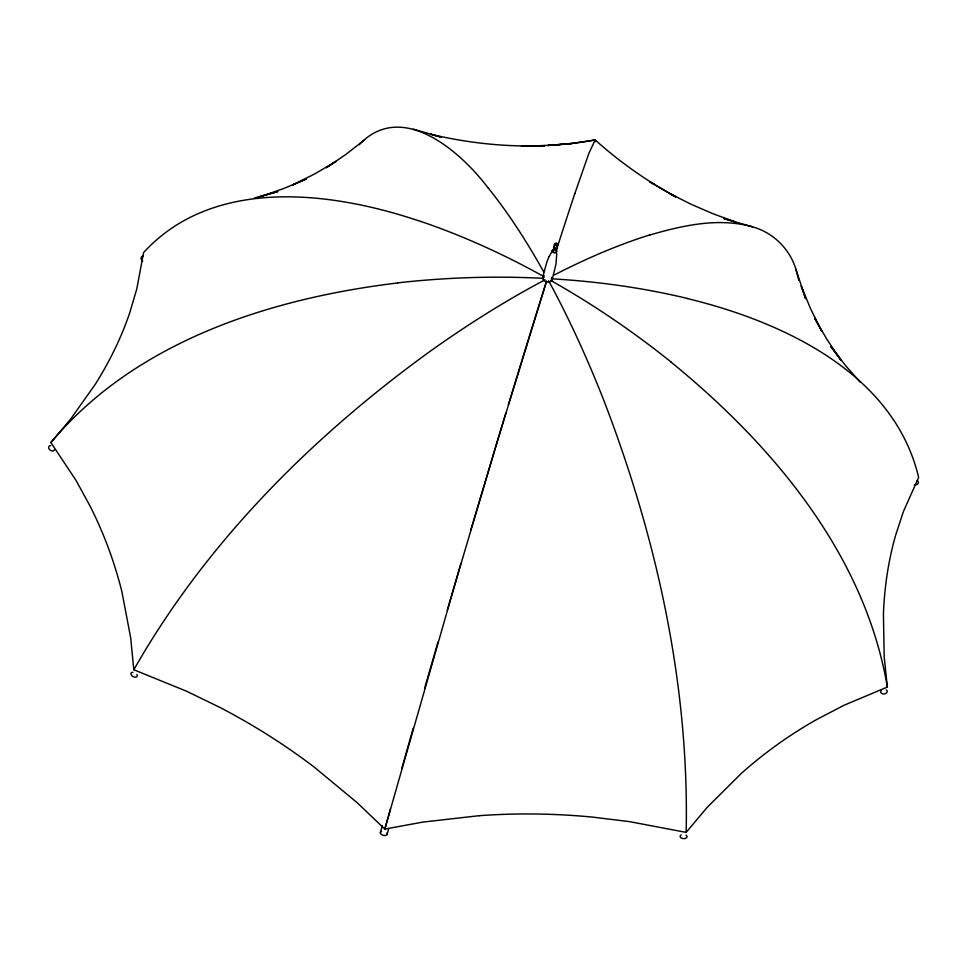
<?xml version="1.0" encoding="UTF-8"?>
<svg xmlns="http://www.w3.org/2000/svg" width="967" height="967" viewBox="0 0 967 967"><rect width="100%" height="100%" fill="white"/><g stroke="black" fill="none" stroke-linecap="round" stroke-linejoin="round"><path stroke-width="1.45" d="M479.318 815.677A828.066 738.703 73 0 1 591.828 817.03L629.42 821.624L686.159 832.382C689.302 684.793 656.69 537.93 603.928 400.689A515.302 171.497 75.9 0 0 548.627 280.805M556.762 253.705L555.965 264.184L552.109 279.838M595.503 141.641L595.188 139.937C570.856 144.421 546.137 145.92 521.431 146.126L544.808 145.642M380.369 832.647L382.316 825.6M387.211 834.062L388.746 828.598M390.487 808.871L384.818 829.082L422.784 822.095L479.318 815.677M401.825 768.451L413.223 728.187M424.682 688.093L438.003 641.955M447.286 610.032L497.292 441.351L546.524 281.349M460.933 563.338L384.818 829.082L357.246 802.755L314.009 766.94A825.274 723.28 -39.2 0 0 220.198 707.578L186.595 691.224L133.809 669.756L130.666 637.724L121.927 591.84A731.245 546.826 -17.8 0 0 90.56 507.01L76.139 480.599L50.9 442.548C135.634 341.061 270.615 298.332 397.558 282.968M470.724 530.194L505.801 413.223M508.364 404.798L510.902 396.47A517.14 10.77 -73.7 0 1 546.585 281.131M574.785 193.69L588.988 153.064L595.188 139.937C619.654 161.997 646.802 180.95 675.655 196.809L669.986 193.618L690.958 204.206L712.8 213.671L735.5 221.987L723.679 218.554L752.507 226.846C773.044 232.431 789.785 248.93 795.914 269.273L805.632 298.718L801.232 286.075L810.551 308.666L821.66 331.101L814.589 318.095L826.99 339.477L841.205 360.582L830.834 346.549L846.089 366.203L860.304 382.267M549.256 256.497L551.347 252.544A105.826 76.417 21.1 0 0 552.326 250.501L552.931 250.731L554.599 247.201M133.809 669.756C206.358 542.088 312.776 436.057 431.185 350.55A514.915 188.553 -42.8 0 1 545.086 279.789M686.159 832.382L707.24 807.3L741.06 773.648A746.125 566.819 48.9 0 1 816.499 719.617L843.961 705.294L887.355 687.066L884.189 656.883L883.427 613.876A606.925 409.851 36.2 0 1 895.551 535.476L903.42 511.495L918.65 477.408C893.871 372.851 782.17 321.552 687.452 298.561M50.9 442.548L70.518 419.279L95.407 384.092A592.566 396.24 -5.7 0 0 129.735 312.825L136.818 288.807L143.575 252.568C213.695 175.97 332.684 191.478 420.718 221.491M359.192 144.736C402.018 99.19 461.489 152.399 488.42 188.36M364.74 139.683L345.606 154.635L326.29 167.702L335.984 161.416L314.916 173.806L292.517 185.048L306.418 178.955L283.851 188.468L260.05 196.736L277.916 191.539L254.394 197.969M649.969 234.957C682.835 225.432 718.711 217.297 752.507 226.846M571.666 143.491L547.721 145.497M595.188 139.937L570.941 143.672L548.458 145.437M544.759 145.642C506.49 147.189 468.113 143.152 430.883 134.256L441.411 137.254L413.235 129.131M556.4 244.276C552.024 242.814 554.587 251.347 556.521 247.709M543.913 277.469L542.741 277.13L546.488 263.314A79.209 56.739 15.3 0 1 549.208 256.473M654.2 184.346L649.884 181.905L675.655 196.809M671.207 362.226C772.548 444.88 864.909 554.357 887.355 687.066M795.914 269.273L798.827 280.345M386.873 832.986A3.505 2.031 15.4 0 1 385.579 835.452A3.505 2.031 15.4 0 1 381.046 834.11A3.505 2.031 15.4 0 1 381.494 831.402M686.014 835.125A3.445 2.103 3.2 0 1 686.014 838.111A3.445 2.103 3.2 0 1 681.155 837.93A3.445 2.103 3.2 0 1 681.155 834.956M886.243 689.906A3.264 2.272 -6.4 0 1 886.34 693.085A3.264 2.272 -6.4 0 1 881.807 693.484A3.264 2.272 -6.4 0 1 881.493 690.329M917.224 480.575A3.034 2.417 -11.5 0 1 917.973 483.645A3.034 2.417 -11.5 0 1 914.25 484.963M142.681 260.933A3.01 2.43 41.2 0 1 142.995 256.062M54.515 449.256A3.239 2.285 36.6 0 1 51.807 450.876A3.239 2.285 36.6 0 1 48.701 447.939A3.239 2.285 36.6 0 1 50.695 445.63M136.879 674.398A3.433 2.127 27.4 0 1 135.573 677.178A3.433 2.127 27.4 0 1 131.21 674.833A3.433 2.127 27.4 0 1 132.938 672.27M551.335 278.786A511.483 290.922 -4.7 0 1 687.513 298.477M420.718 221.395A511.712 284.612 38.8 0 1 543.986 276.659M397.546 282.884A511.616 291.055 -4.7 0 1 543.454 278.351M550.803 280.478A511.881 284.769 38.8 0 1 671.255 362.154M554.309 274.966A514.529 188.299 -42.8 0 1 650.017 234.86M556.303 250.477A516.656 10.758 -73.7 0 1 574.821 193.581M488.432 188.263A514.903 171.256 75.9 0 1 543.732 271.908M556.472 246.79A1.886 1.33 14.7 0 1 556.835 248.882A1.886 1.33 14.7 0 1 554.006 248.434A1.886 1.33 14.7 0 1 554.587 246.5M555.59 250.356A1.716 1.209 14.7 0 1 555.578 252.327A1.716 1.209 14.7 0 1 552.991 251.432A1.716 1.209 14.7 0 1 554.466 249.97M555.566 249.74A2.357 1.668 14.7 0 1 556.182 252.592A2.357 1.668 14.7 0 1 552.423 251.505A2.357 1.668 14.7 0 1 554.599 249.462M551.649 277.324A4.883 3.481 14.7 0 1 550.09 281.76A4.883 3.481 14.7 0 1 543.696 280.261A4.883 3.481 14.7 0 1 544.046 275.547M555.348 244.977A1.571 1.112 14.7 0 0 557.911 244.711A1.571 1.112 14.7 0 0 555.928 243.14A1.571 1.112 14.7 0 0 555.348 244.977"/></g></svg>
